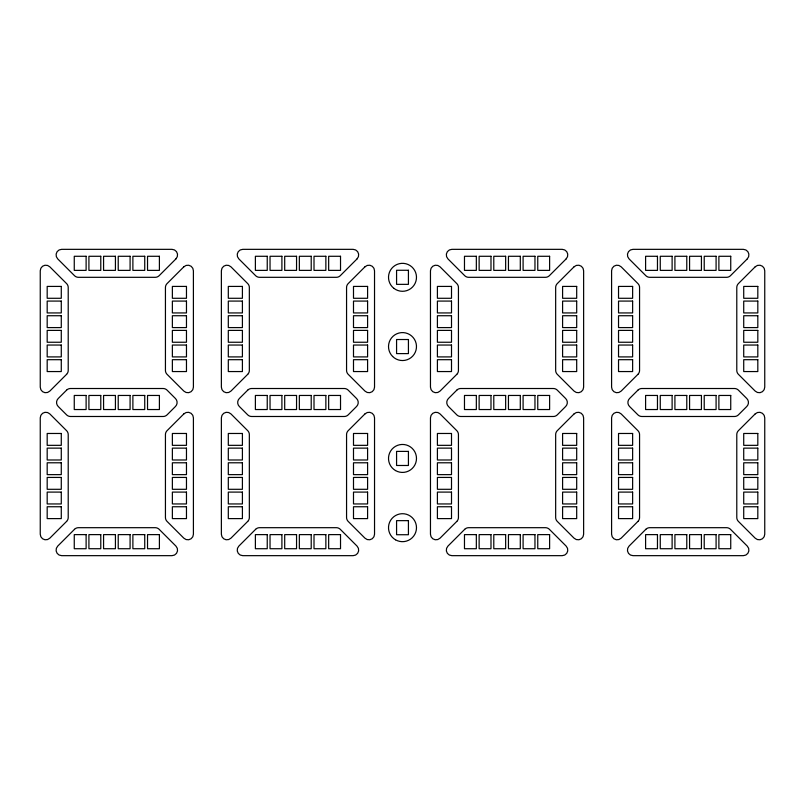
<?xml version="1.0" encoding="UTF-8"?>
<svg xmlns="http://www.w3.org/2000/svg" width="805" height="805" viewBox="0 0 805 805"><rect width="100%" height="100%" fill="white"/><g stroke="black" fill="none" stroke-linecap="round" stroke-linejoin="round"><path stroke-width="1.21" d="M175.943 258.888L159.169 275.672A5.595 5.595 0 0 1 155.214 277.312L78.447 277.312A5.595 5.595 0 0 1 74.493 275.672L57.708 258.888A5.595 5.595 0 0 1 61.663 249.339L171.988 249.339A5.595 5.595 0 0 1 175.943 258.888M66.584 374.335L49.799 391.109A5.595 5.595 0 0 1 40.25 387.155L40.25 270.762A5.595 5.595 0 0 1 49.799 266.807L66.584 283.581A5.595 5.595 0 0 1 68.214 287.536L68.214 370.381A5.595 5.595 0 0 1 66.584 374.335M183.902 266.757L167.078 283.581A5.595 5.595 0 0 0 165.438 287.536L165.438 370.381A5.595 5.595 0 0 0 167.078 374.335L183.862 391.109A5.595 5.595 0 0 0 193.411 387.155L193.401 270.822A5.595 5.595 0 0 0 183.902 266.757M66.584 390.153L58.191 398.545A5.595 5.595 0 0 0 58.191 406.455L66.584 414.847A5.595 5.595 0 0 0 70.538 416.487L163.123 416.487A5.595 5.595 0 0 0 167.078 414.847L175.47 406.455A5.595 5.595 0 0 0 175.47 398.545L167.078 390.153A5.595 5.595 0 0 0 163.123 388.513L70.538 388.513A5.595 5.595 0 0 0 66.584 390.153M66.584 521.419L49.799 538.193A5.595 5.595 0 0 1 40.25 534.238L40.25 417.845A5.595 5.595 0 0 1 49.799 413.891L66.584 430.665A5.595 5.595 0 0 1 68.214 434.62L68.214 517.464A5.595 5.595 0 0 1 66.584 521.419M183.862 413.891L167.078 430.665A5.595 5.595 0 0 0 165.438 434.62L165.438 517.464A5.595 5.595 0 0 0 167.078 521.419L183.862 538.193A5.595 5.595 0 0 0 193.411 534.238L193.411 417.845A5.595 5.595 0 0 0 183.862 413.891M74.493 529.328L57.708 546.112A5.595 5.595 0 0 0 61.663 555.661L171.988 555.661A5.595 5.595 0 0 0 175.943 546.112L159.169 529.328A5.595 5.595 0 0 0 155.214 527.688L78.447 527.688A5.595 5.595 0 0 0 74.493 529.328M357.068 258.888L340.294 275.672A5.595 5.595 0 0 1 336.339 277.312L259.572 277.312A5.595 5.595 0 0 1 255.618 275.672L238.833 258.888A5.595 5.595 0 0 1 242.788 249.339L353.113 249.339A5.595 5.595 0 0 1 357.068 258.888M247.709 374.335L230.924 391.109A5.595 5.595 0 0 1 221.375 387.155L221.375 270.762A5.595 5.595 0 0 1 230.924 266.807L247.709 283.581A5.595 5.595 0 0 1 249.339 287.536L249.339 370.381A5.595 5.595 0 0 1 247.709 374.335M365.027 266.757L348.203 283.581A5.595 5.595 0 0 0 346.563 287.536L346.563 370.381A5.595 5.595 0 0 0 348.203 374.335L364.987 391.109A5.595 5.595 0 0 0 374.536 387.155L374.526 270.822A5.595 5.595 0 0 0 365.027 266.757M247.709 390.153L239.316 398.545A5.595 5.595 0 0 0 239.316 406.455L247.709 414.847A5.595 5.595 0 0 0 251.663 416.487L344.248 416.487A5.595 5.595 0 0 0 348.203 414.847L356.595 406.455A5.595 5.595 0 0 0 356.595 398.545L348.203 390.153A5.595 5.595 0 0 0 344.248 388.513L251.663 388.513A5.595 5.595 0 0 0 247.709 390.153M247.709 521.419L230.924 538.193A5.595 5.595 0 0 1 221.375 534.238L221.375 417.845A5.595 5.595 0 0 1 230.924 413.891L247.709 430.665A5.595 5.595 0 0 1 249.339 434.62L249.339 517.464A5.595 5.595 0 0 1 247.709 521.419M364.987 413.891L348.203 430.665A5.595 5.595 0 0 0 346.563 434.62L346.563 517.464A5.595 5.595 0 0 0 348.203 521.419L364.987 538.193A5.595 5.595 0 0 0 374.536 534.238L374.536 417.845A5.595 5.595 0 0 0 364.987 413.891M255.618 529.328L238.833 546.112A5.595 5.595 0 0 0 242.788 555.661L353.113 555.661A5.595 5.595 0 0 0 357.068 546.112L340.294 529.328A5.595 5.595 0 0 0 336.339 527.688L259.572 527.688A5.595 5.595 0 0 0 255.618 529.328M566.167 258.888L549.382 275.672A5.595 5.595 0 0 1 545.428 277.312L468.661 277.312A5.595 5.595 0 0 1 464.706 275.672L447.932 258.888A5.595 5.595 0 0 1 451.887 249.339L562.212 249.339A5.595 5.595 0 0 1 566.167 258.888M456.797 374.335L440.013 391.109A5.595 5.595 0 0 1 430.464 387.155L430.464 270.762A5.595 5.595 0 0 1 440.013 266.807L456.797 283.581A5.595 5.595 0 0 1 458.437 287.536L458.437 370.381A5.595 5.595 0 0 1 456.797 374.335M574.116 266.757L557.291 283.581A5.595 5.595 0 0 0 555.661 287.536L555.661 370.381A5.595 5.595 0 0 0 557.291 374.335L574.076 391.109A5.595 5.595 0 0 0 583.625 387.155L583.625 270.822A5.595 5.595 0 0 0 574.116 266.757M456.797 390.153L448.405 398.545A5.595 5.595 0 0 0 448.405 406.455L456.797 414.847A5.595 5.595 0 0 0 460.752 416.487L553.337 416.487A5.595 5.595 0 0 0 557.291 414.847L565.684 406.455A5.595 5.595 0 0 0 565.684 398.545L557.291 390.153A5.595 5.595 0 0 0 553.337 388.513L460.752 388.513A5.595 5.595 0 0 0 456.797 390.153M456.797 521.419L440.013 538.193A5.595 5.595 0 0 1 430.464 534.238L430.464 417.845A5.595 5.595 0 0 1 440.013 413.891L456.797 430.665A5.595 5.595 0 0 1 458.437 434.62L458.437 517.464A5.595 5.595 0 0 1 456.797 521.419M574.076 413.891L557.291 430.665A5.595 5.595 0 0 0 555.661 434.62L555.661 517.464A5.595 5.595 0 0 0 557.291 521.419L574.076 538.193A5.595 5.595 0 0 0 583.625 534.238L583.625 417.845A5.595 5.595 0 0 0 574.076 413.891M464.706 529.328L447.932 546.112A5.595 5.595 0 0 0 451.887 555.661L562.212 555.661A5.595 5.595 0 0 0 566.167 546.112L549.382 529.328A5.595 5.595 0 0 0 545.428 527.688L468.661 527.688A5.595 5.595 0 0 0 464.706 529.328M747.292 258.888L730.507 275.672A5.595 5.595 0 0 1 726.553 277.312L649.786 277.312A5.595 5.595 0 0 1 645.831 275.672L629.057 258.888A5.595 5.595 0 0 1 633.012 249.339L743.337 249.339A5.595 5.595 0 0 1 747.292 258.888M637.922 374.335L621.138 391.109A5.595 5.595 0 0 1 611.589 387.155L611.589 270.762A5.595 5.595 0 0 1 621.138 266.807L637.922 283.581A5.595 5.595 0 0 1 639.562 287.536L639.562 370.381A5.595 5.595 0 0 1 637.922 374.335M755.241 266.757L738.416 283.581A5.595 5.595 0 0 0 736.786 287.536L736.786 370.381A5.595 5.595 0 0 0 738.416 374.335L755.201 391.109A5.595 5.595 0 0 0 764.75 387.155L764.75 270.822A5.595 5.595 0 0 0 755.241 266.757M637.922 390.153L629.53 398.545A5.595 5.595 0 0 0 629.53 406.455L637.922 414.847A5.595 5.595 0 0 0 641.877 416.487L734.462 416.487A5.595 5.595 0 0 0 738.416 414.847L746.809 406.455A5.595 5.595 0 0 0 746.809 398.545L738.416 390.153A5.595 5.595 0 0 0 734.462 388.513L641.877 388.513A5.595 5.595 0 0 0 637.922 390.153M637.922 521.419L621.138 538.193A5.595 5.595 0 0 1 611.589 534.238L611.589 417.845A5.595 5.595 0 0 1 621.138 413.891L637.922 430.665A5.595 5.595 0 0 1 639.562 434.62L639.562 517.464A5.595 5.595 0 0 1 637.922 521.419M755.201 413.891L738.416 430.665A5.595 5.595 0 0 0 736.786 434.62L736.786 517.464A5.595 5.595 0 0 0 738.416 521.419L755.201 538.193A5.595 5.595 0 0 0 764.75 534.238L764.75 417.845A5.595 5.595 0 0 0 755.201 413.891M645.831 529.328L629.057 546.112A5.595 5.595 0 0 0 633.012 555.661L743.337 555.661A5.595 5.595 0 0 0 747.292 546.112L730.507 529.328A5.595 5.595 0 0 0 726.553 527.688L649.786 527.688A5.595 5.595 0 0 0 645.831 529.328M86.115 256.282L74.261 256.282L74.261 270.379L86.115 270.379L86.115 256.282M100.776 256.282L88.912 256.282L88.912 270.379L100.776 270.379L100.776 256.282M115.427 256.282L103.573 256.282L103.573 270.379L115.427 270.379L115.427 256.282M130.088 256.282L118.224 256.282L118.224 270.379L130.088 270.379L130.088 256.282M144.739 256.282L132.885 256.282L132.885 270.379L144.739 270.379L144.739 256.282M159.4 256.282L147.536 256.282L147.536 270.379L159.4 270.379L159.4 256.282M267.24 256.282L255.386 256.282L255.386 270.379L267.24 270.379L267.24 256.282M281.901 256.282L270.037 256.282L270.037 270.379L281.901 270.379L281.901 256.282M296.552 256.282L284.698 256.282L284.698 270.379L296.552 270.379L296.552 256.282M311.213 256.282L299.349 256.282L299.349 270.379L311.213 270.379L311.213 256.282M325.864 256.282L314.01 256.282L314.01 270.379L325.864 270.379L325.864 256.282M340.525 256.282L328.661 256.282L328.661 270.379L340.525 270.379L340.525 256.282M476.339 256.282L464.475 256.282L464.475 270.379L476.339 270.379L476.339 256.282M490.99 256.282L479.136 256.282L479.136 270.379L490.99 270.379L490.99 256.282M505.651 256.282L493.787 256.282L493.787 270.379L505.651 270.379L505.651 256.282M520.302 256.282L508.448 256.282L508.448 270.379L520.302 270.379L520.302 256.282M534.963 256.282L523.099 256.282L523.099 270.379L534.963 270.379L534.963 256.282M549.614 256.282L537.76 256.282L537.76 270.379L549.614 270.379L549.614 256.282M657.464 256.282L645.6 256.282L645.6 270.379L657.464 270.379L657.464 256.282M672.115 256.282L660.261 256.282L660.261 270.379L672.115 270.379L672.115 256.282M686.776 256.282L674.912 256.282L674.912 270.379L686.776 270.379L686.776 256.282M701.427 256.282L689.573 256.282L689.573 270.379L701.427 270.379L701.427 256.282M716.088 256.282L704.224 256.282L704.224 270.379L716.088 270.379L716.088 256.282M730.739 256.282L718.885 256.282L718.885 270.379L730.739 270.379L730.739 256.282M408.427 270.269L396.573 270.269L396.573 284.356L408.427 284.356L408.427 270.269M61.281 286.419L47.183 286.419L47.183 298.283L61.281 298.283L61.281 286.419M186.468 286.419L172.371 286.419L172.371 298.283L186.468 298.283L186.468 286.419M242.406 286.419L228.308 286.419L228.308 298.283L242.406 298.283L242.406 286.419M367.593 286.419L353.496 286.419L353.496 298.283L367.593 298.283L367.593 286.419M451.504 286.419L437.407 286.419L437.407 298.283L451.504 298.283L451.504 286.419M576.692 286.419L562.594 286.419L562.594 298.283L576.692 298.283L576.692 286.419M632.629 286.419L618.532 286.419L618.532 298.283L632.629 298.283L632.629 286.419M757.817 286.419L743.719 286.419L743.719 298.283L757.817 298.283L757.817 286.419M61.281 301.08L47.183 301.08L47.183 312.934L61.281 312.934L61.281 301.08M186.468 301.08L172.371 301.08L172.371 312.934L186.468 312.934L186.468 301.08M242.406 301.08L228.308 301.08L228.308 312.934L242.406 312.934L242.406 301.08M367.593 301.08L353.496 301.08L353.496 312.934L367.593 312.934L367.593 301.08M451.504 301.08L437.407 301.08L437.407 312.934L451.504 312.934L451.504 301.08M576.692 301.08L562.594 301.08L562.594 312.934L576.692 312.934L576.692 301.08M632.629 301.08L618.532 301.08L618.532 312.934L632.629 312.934L632.629 301.08M757.817 301.08L743.719 301.08L743.719 312.934L757.817 312.934L757.817 301.08M61.281 315.731L47.183 315.731L47.183 327.595L61.281 327.595L61.281 315.731M186.468 315.731L172.371 315.731L172.371 327.595L186.468 327.595L186.468 315.731M242.406 315.731L228.308 315.731L228.308 327.595L242.406 327.595L242.406 315.731M367.593 315.731L353.496 315.731L353.496 327.595L367.593 327.595L367.593 315.731M451.504 315.731L437.407 315.731L437.407 327.595L451.504 327.595L451.504 315.731M576.692 315.731L562.594 315.731L562.594 327.595L576.692 327.595L576.692 315.731M632.629 315.731L618.532 315.731L618.532 327.595L632.629 327.595L632.629 315.731M757.817 315.731L743.719 315.731L743.719 327.595L757.817 327.595L757.817 315.731M61.281 330.392L47.183 330.392L47.183 342.246L61.281 342.246L61.281 330.392M186.468 330.392L172.371 330.392L172.371 342.246L186.468 342.246L186.468 330.392M242.406 330.392L228.308 330.392L228.308 342.246L242.406 342.246L242.406 330.392M367.593 330.392L353.496 330.392L353.496 342.246L367.593 342.246L367.593 330.392M451.504 330.392L437.407 330.392L437.407 342.246L451.504 342.246L451.504 330.392M576.692 330.392L562.594 330.392L562.594 342.246L576.692 342.246L576.692 330.392M632.629 330.392L618.532 330.392L618.532 342.246L632.629 342.246L632.629 330.392M757.817 330.392L743.719 330.392L743.719 342.246L757.817 342.246L757.817 330.392M408.427 339.519L396.573 339.519L396.573 353.606L408.427 353.606L408.427 339.519M61.281 345.043L47.183 345.043L47.183 356.907L61.281 356.907L61.281 345.043M186.468 345.043L172.371 345.043L172.371 356.907L186.468 356.907L186.468 345.043M242.406 345.043L228.308 345.043L228.308 356.907L242.406 356.907L242.406 345.043M367.593 345.043L353.496 345.043L353.496 356.907L367.593 356.907L367.593 345.043M451.504 345.043L437.407 345.043L437.407 356.907L451.504 356.907L451.504 345.043M576.692 345.043L562.594 345.043L562.594 356.907L576.692 356.907L576.692 345.043M632.629 345.043L618.532 345.043L618.532 356.907L632.629 356.907L632.629 345.043M757.817 345.043L743.719 345.043L743.719 356.907L757.817 356.907L757.817 345.043M61.281 359.694L47.183 359.694L47.183 371.558L61.281 371.558L61.281 359.694M186.468 359.694L172.371 359.694L172.371 371.558L186.468 371.558L186.468 359.694M242.406 359.694L228.308 359.694L228.308 371.558L242.406 371.558L242.406 359.694M367.593 359.694L353.496 359.694L353.496 371.558L367.593 371.558L367.593 359.694M451.504 359.694L437.407 359.694L437.407 371.558L451.504 371.558L451.504 359.694M576.692 359.694L562.594 359.694L562.594 371.558L576.692 371.558L576.692 359.694M632.629 359.694L618.532 359.694L618.532 371.558L632.629 371.558L632.629 359.694M757.817 359.694L743.719 359.694L743.719 371.558L757.817 371.558L757.817 359.694M86.115 395.456L74.261 395.456L74.261 409.544L86.115 409.544L86.115 395.456M100.776 395.456L88.912 395.456L88.912 409.544L100.776 409.544L100.776 395.456M115.427 395.456L103.573 395.456L103.573 409.544L115.427 409.544L115.427 395.456M130.088 395.456L118.224 395.456L118.224 409.544L130.088 409.544L130.088 395.456M144.739 395.456L132.885 395.456L132.885 409.544L144.739 409.544L144.739 395.456M159.4 395.456L147.536 395.456L147.536 409.544L159.4 409.544L159.4 395.456M267.24 395.456L255.386 395.456L255.386 409.544L267.24 409.544L267.24 395.456M281.901 395.456L270.037 395.456L270.037 409.544L281.901 409.544L281.901 395.456M296.552 395.456L284.698 395.456L284.698 409.544L296.552 409.544L296.552 395.456M311.213 395.456L299.349 395.456L299.349 409.544L311.213 409.544L311.213 395.456M325.864 395.456L314.01 395.456L314.01 409.544L325.864 409.544L325.864 395.456M340.525 395.456L328.661 395.456L328.661 409.544L340.525 409.544L340.525 395.456M476.339 395.456L464.475 395.456L464.475 409.544L476.339 409.544L476.339 395.456M490.99 395.456L479.136 395.456L479.136 409.544L490.99 409.544L490.99 395.456M505.651 395.456L493.787 395.456L493.787 409.544L505.651 409.544L505.651 395.456M520.302 395.456L508.448 395.456L508.448 409.544L520.302 409.544L520.302 395.456M534.963 395.456L523.099 395.456L523.099 409.544L534.963 409.544L534.963 395.456M549.614 395.456L537.76 395.456L537.76 409.544L549.614 409.544L549.614 395.456M657.464 395.456L645.6 395.456L645.6 409.544L657.464 409.544L657.464 395.456M672.115 395.456L660.261 395.456L660.261 409.544L672.115 409.544L672.115 395.456M686.776 395.456L674.912 395.456L674.912 409.544L686.776 409.544L686.776 395.456M701.427 395.456L689.573 395.456L689.573 409.544L701.427 409.544L701.427 395.456M716.088 395.456L704.224 395.456L704.224 409.544L716.088 409.544L716.088 395.456M730.739 395.456L718.885 395.456L718.885 409.544L730.739 409.544L730.739 395.456M61.281 433.472L47.183 433.472L47.183 445.336L61.281 445.336L61.281 433.472M186.468 433.472L172.371 433.472L172.371 445.336L186.468 445.336L186.468 433.472M242.406 433.472L228.308 433.472L228.308 445.336L242.406 445.336L242.406 433.472M367.593 433.472L353.496 433.472L353.496 445.336L367.593 445.336L367.593 433.472M451.504 433.472L437.407 433.472L437.407 445.336L451.504 445.336L451.504 433.472M576.692 433.472L562.594 433.472L562.594 445.336L576.692 445.336L576.692 433.472M632.629 433.472L618.532 433.472L618.532 445.336L632.629 445.336L632.629 433.472M757.817 433.472L743.719 433.472L743.719 445.336L757.817 445.336L757.817 433.472M61.281 448.133L47.183 448.133L47.183 459.987L61.281 459.987L61.281 448.133M186.468 448.133L172.371 448.133L172.371 459.987L186.468 459.987L186.468 448.133M242.406 448.133L228.308 448.133L228.308 459.987L242.406 459.987L242.406 448.133M367.593 448.133L353.496 448.133L353.496 459.987L367.593 459.987L367.593 448.133M451.504 448.133L437.407 448.133L437.407 459.987L451.504 459.987L451.504 448.133M576.692 448.133L562.594 448.133L562.594 459.987L576.692 459.987L576.692 448.133M632.629 448.133L618.532 448.133L618.532 459.987L632.629 459.987L632.629 448.133M757.817 448.133L743.719 448.133L743.719 459.987L757.817 459.987L757.817 448.133M408.427 451.394L396.573 451.394L396.573 465.481L408.427 465.481L408.427 451.394M61.281 462.784L47.183 462.784L47.183 474.638L61.281 474.638L61.281 462.784M186.468 462.784L172.371 462.784L172.371 474.638L186.468 474.638L186.468 462.784M242.406 462.784L228.308 462.784L228.308 474.638L242.406 474.638L242.406 462.784M367.593 462.784L353.496 462.784L353.496 474.638L367.593 474.638L367.593 462.784M451.504 462.784L437.407 462.784L437.407 474.638L451.504 474.638L451.504 462.784M576.692 462.784L562.594 462.784L562.594 474.638L576.692 474.638L576.692 462.784M632.629 462.784L618.532 462.784L618.532 474.638L632.629 474.638L632.629 462.784M757.817 462.784L743.719 462.784L743.719 474.638L757.817 474.638L757.817 462.784M61.281 477.435L47.183 477.435L47.183 489.299L61.281 489.299L61.281 477.435M186.468 477.435L172.371 477.435L172.371 489.299L186.468 489.299L186.468 477.435M242.406 477.435L228.308 477.435L228.308 489.299L242.406 489.299L242.406 477.435M367.593 477.435L353.496 477.435L353.496 489.299L367.593 489.299L367.593 477.435M451.504 477.435L437.407 477.435L437.407 489.299L451.504 489.299L451.504 477.435M576.692 477.435L562.594 477.435L562.594 489.299L576.692 489.299L576.692 477.435M632.629 477.435L618.532 477.435L618.532 489.299L632.629 489.299L632.629 477.435M757.817 477.435L743.719 477.435L743.719 489.299L757.817 489.299L757.817 477.435M61.281 492.097L47.183 492.097L47.183 503.95L61.281 503.95L61.281 492.097M186.468 492.097L172.371 492.097L172.371 503.95L186.468 503.95L186.468 492.097M242.406 492.097L228.308 492.097L228.308 503.95L242.406 503.95L242.406 492.097M367.593 492.097L353.496 492.097L353.496 503.95L367.593 503.95L367.593 492.097M451.504 492.097L437.407 492.097L437.407 503.95L451.504 503.95L451.504 492.097M576.692 492.097L562.594 492.097L562.594 503.95L576.692 503.95L576.692 492.097M632.629 492.097L618.532 492.097L618.532 503.95L632.629 503.95L632.629 492.097M757.817 492.097L743.719 492.097L743.719 503.95L757.817 503.95L757.817 492.097M61.281 506.748L47.183 506.748L47.183 518.611L61.281 518.611L61.281 506.748M186.468 506.748L172.371 506.748L172.371 518.611L186.468 518.611L186.468 506.748M242.406 506.748L228.308 506.748L228.308 518.611L242.406 518.611L242.406 506.748M367.593 506.748L353.496 506.748L353.496 518.611L367.593 518.611L367.593 506.748M451.504 506.748L437.407 506.748L437.407 518.611L451.504 518.611L451.504 506.748M576.692 506.748L562.594 506.748L562.594 518.611L576.692 518.611L576.692 506.748M632.629 506.748L618.532 506.748L618.532 518.611L632.629 518.611L632.629 506.748M757.817 506.748L743.719 506.748L743.719 518.611L757.817 518.611L757.817 506.748M408.427 520.644L396.573 520.644L396.573 534.731L408.427 534.731L408.427 520.644M86.115 534.621L74.261 534.621L74.261 548.718L86.115 548.718L86.115 534.621M100.776 534.621L88.912 534.621L88.912 548.718L100.776 548.718L100.776 534.621M115.427 534.621L103.573 534.621L103.573 548.718L115.427 548.718L115.427 534.621M130.088 534.621L118.224 534.621L118.224 548.718L130.088 548.718L130.088 534.621M144.739 534.621L132.885 534.621L132.885 548.718L144.739 548.718L144.739 534.621M159.4 534.621L147.536 534.621L147.536 548.718L159.4 548.718L159.4 534.621M267.24 534.621L255.386 534.621L255.386 548.718L267.24 548.718L267.24 534.621M281.901 534.621L270.037 534.621L270.037 548.718L281.901 548.718L281.901 534.621M296.552 534.621L284.698 534.621L284.698 548.718L296.552 548.718L296.552 534.621M311.213 534.621L299.349 534.621L299.349 548.718L311.213 548.718L311.213 534.621M325.864 534.621L314.01 534.621L314.01 548.718L325.864 548.718L325.864 534.621M340.525 534.621L328.661 534.621L328.661 548.718L340.525 548.718L340.525 534.621M476.339 534.621L464.475 534.621L464.475 548.718L476.339 548.718L476.339 534.621M490.99 534.621L479.136 534.621L479.136 548.718L490.99 548.718L490.99 534.621M505.651 534.621L493.787 534.621L493.787 548.718L505.651 548.718L505.651 534.621M520.302 534.621L508.448 534.621L508.448 548.718L520.302 548.718L520.302 534.621M534.963 534.621L523.099 534.621L523.099 548.718L534.963 548.718L534.963 534.621M549.614 534.621L537.76 534.621L537.76 548.718L549.614 548.718L549.614 534.621M657.464 534.621L645.6 534.621L645.6 548.718L657.464 548.718L657.464 534.621M672.115 534.621L660.261 534.621L660.261 548.718L672.115 548.718L672.115 534.621M686.776 534.621L674.912 534.621L674.912 548.718L686.776 548.718L686.776 534.621M701.427 534.621L689.573 534.621L689.573 548.718L701.427 548.718L701.427 534.621M716.088 534.621L704.224 534.621L704.224 548.718L716.088 548.718L716.088 534.621M730.739 534.621L718.885 534.621L718.885 548.718L730.739 548.718L730.739 534.621M392.609 356.454A13.987 13.987 0 0 0 416.004 350.185A13.987 13.987 0 0 0 398.877 333.059A13.987 13.987 0 0 0 392.609 356.454M395.507 470.553A13.987 13.987 0 0 0 416.487 458.437A13.987 13.987 0 0 0 395.507 446.322A13.987 13.987 0 0 0 395.507 470.553M393.987 288.411A13.987 13.987 0 0 0 416.366 279.134A13.987 13.987 0 0 0 397.147 264.392A13.987 13.987 0 0 0 393.987 288.411M395.507 539.803A13.987 13.987 0 0 0 416.487 527.688A13.987 13.987 0 0 0 395.507 515.572A13.987 13.987 0 0 0 395.507 539.803"/></g></svg>
